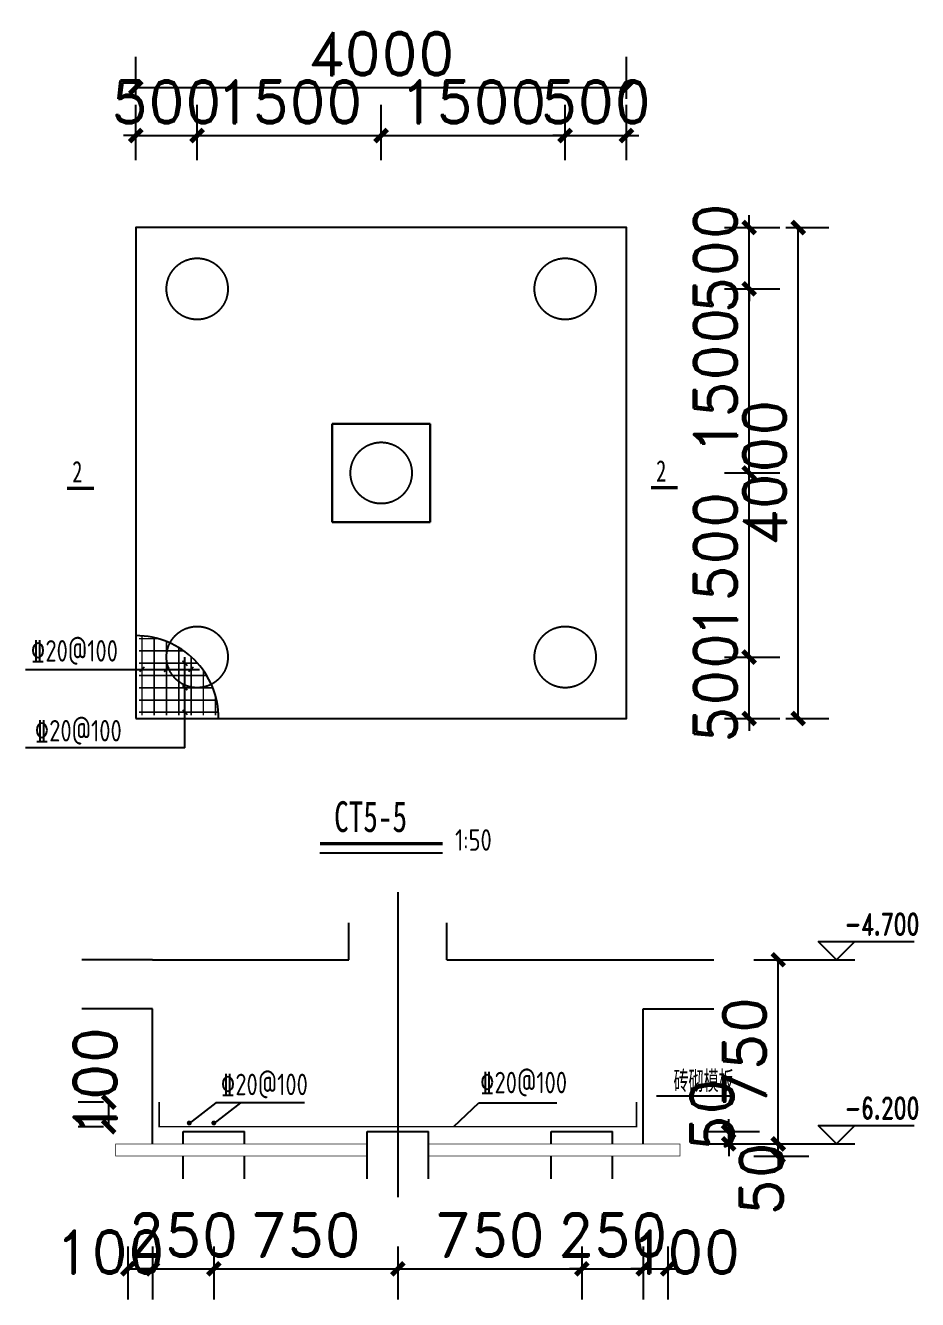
# Model space of a CAD drawing. Header units: millimetres. Extents: x -8252 to 341964, y -299084 to 206355.
# Drawn here: x 334691 to 341964, y 4392 to 14772 of the extents above; entities that cross this region are included whole.
import ezdxf

# ---------------------------------------------------------------- set-up
doc = ezdxf.new("R2010")
doc.units = ezdxf.units.MM
doc.header["$LTSCALE"] = 500
doc.header["$PDMODE"] = 2
doc.header["$PDSIZE"] = 200
doc.linetypes.add('ACAD_ISO08W100', pattern=[36, 24, -3, 6, -3])
doc.linetypes.add('DASH', pattern=[0.35, 0.25, -0.1])
for name, color, linetype in [('120', 253, 'Continuous'), ('1530', 253, 'Continuous'), ('2', 2, 'Continuous'), ('5', 2, 'Continuous'), ('52', 2, 'Continuous'), ('6', 7, 'Continuous'), ('DIM_ELEV', 3, 'Continuous'), ('PUB_DIM', 3, 'Continuous'), ('PUB_TEXT', 7, 'Continuous')]:
    doc.layers.add(name, color=color, linetype=linetype)
doc.styles.add('_TCH_DIM_T3', font='SIMPLEX', dxfattribs={"width": 0.705882, "bigfont": 'GBCBIG'})
doc.styles.add('hztxt', font='romand_pkpm', dxfattribs={"bigfont": 'hztxt'})
doc.styles.add('样式 1', font='tssdeng.shx')
doc.dimstyles.new('1-25 _TCH_ARCH&&100', dxfattribs={"dimtxt": 297.5, "dimasz": 100, "dimexe": 250, "dimexo": 300, "dimgap": 100, "dimtad": 1, "dimdec": 0, "dimlfac": 0.25, "dimzin": 0, "dimdsep": 46, "dimtxsty": '_TCH_DIM_T3', "dimblk": 'ARCHTICK', "dimcen": 0.09, "dimclrt": 7, "dimazin": 2, "dimtfac": 1, "dimtdec": 0, "dimtix": 1, "dimtmove": 2, "dimatfit": 3, "dimfxl": 1, "dimtolj": 1, "dimtzin": 0, "dimarcsym": 0})
doc.dimstyles.new('1-50 _TCH_ARCH&&100', dxfattribs={"dimtxt": 350, "dimasz": 100, "dimexe": 250, "dimexo": 300, "dimgap": 100, "dimtad": 1, "dimdec": 0, "dimlfac": 0.5, "dimzin": 0, "dimdsep": 46, "dimtxsty": 'hztxt', "dimblk": 'ARCHTICK', "dimcen": 0.09, "dimclrt": 7, "dimazin": 2, "dimtfac": 1, "dimtdec": 0, "dimtix": 1, "dimtmove": 2, "dimatfit": 3, "dimfxl": 1, "dimtolj": 1, "dimtzin": 0, "dimarcsym": 0})

# ---------------------------------------------------------------- blocks, each defined once
blk = doc.blocks.new('_ArchTick')
at = {"color": 0, "linetype": 'ByBlock', "const_width": 0.4}
blk.add_lwpolyline([(-0.5, -0.5), (0.5, 0.5)], dxfattribs=at)
blk = doc.blocks.new('*D1000')
at = {"layer": 'Defpoints', "color": 0, "transparency": 16777216}
for p in [(335370, 6000), (335627, 6000), (335627, 5800)]:
    blk.add_point(p, dxfattribs=at)
at = {"layer": 'PUB_DIM', "color": 0, "lineweight": -2, "transparency": 16777216}
for p, q in [((335327, 6000), (335120, 6000)), ((335370, 5800), (335370, 6000)), ((335327, 5800), (335120, 5800))]:
    blk.add_line(p, q, dxfattribs=at)
at = {"layer": 'PUB_DIM', "color": 0, "lineweight": -2, "transparency": 16777216, "xscale": 100, "yscale": 100, "zscale": 100}
for p, rotation in [((335370, 6000), 90), ((335370, 5800), 270)]:
    blk.add_blockref('_ArchTick', p, dxfattribs=dict(at, rotation=rotation))
at = {"layer": 'PUB_DIM', "color": 7, "transparency": 16777216, "insert": (335259, 6165), "char_height": 350, "attachment_point": 5, "rotation": 90, "style": 'hztxt'}
blk.add_mtext('\\A1;100', dxfattribs=at)
blk = doc.blocks.new('*D1001')
at = {"layer": 'Defpoints', "color": 0, "transparency": 16777216}
for p in [(335527, 5125), (335727, 5125), (335727, 4642)]:
    blk.add_point(p, dxfattribs=at)
at = {"layer": 'PUB_DIM', "color": 0, "lineweight": -2, "transparency": 16777216}
for p, q in [((335527, 4825), (335527, 4392)), ((335727, 4825), (335727, 4392)), ((335527, 4642), (335727, 4642))]:
    blk.add_line(p, q, dxfattribs=at)
at = {"layer": 'PUB_DIM', "color": 0, "lineweight": -2, "transparency": 16777216, "xscale": 100, "yscale": 100, "zscale": 100, "rotation": 180}
blk.add_blockref('_ArchTick', (335527, 4642), dxfattribs=at)
at = {"layer": 'PUB_DIM', "color": 0, "lineweight": -2, "transparency": 16777216, "xscale": 100, "yscale": 100, "zscale": 100}
blk.add_blockref('_ArchTick', (335727, 4642), dxfattribs=at)
at = {"layer": 'PUB_DIM', "color": 7, "transparency": 16777216, "insert": (335377, 4779), "char_height": 350, "attachment_point": 5, "style": 'hztxt'}
blk.add_mtext('\\A1;100', dxfattribs=at)
blk = doc.blocks.new('*D1002')
at = {"layer": 'Defpoints', "color": 0, "transparency": 16777216}
for p in [(335727, 5125), (336227, 5125), (336227, 4642)]:
    blk.add_point(p, dxfattribs=at)
at = {"layer": 'PUB_DIM', "color": 0, "lineweight": -2, "transparency": 16777216}
for p, q in [((335727, 4825), (335727, 4392)), ((336227, 4825), (336227, 4392)), ((335727, 4642), (335627, 4642)), ((335727, 4642), (336227, 4642)), ((336227, 4642), (336327, 4642))]:
    blk.add_line(p, q, dxfattribs=at)
at = {"layer": 'PUB_DIM', "color": 0, "lineweight": -2, "transparency": 16777216, "xscale": 100, "yscale": 100, "zscale": 100}
blk.add_blockref('_ArchTick', (335727, 4642), dxfattribs=at)
at = {"layer": 'PUB_DIM', "color": 0, "lineweight": -2, "transparency": 16777216, "xscale": 100, "yscale": 100, "zscale": 100, "rotation": 180}
blk.add_blockref('_ArchTick', (336227, 4642), dxfattribs=at)
at = {"layer": 'PUB_DIM', "color": 7, "transparency": 16777216, "insert": (335977, 4917), "char_height": 350, "attachment_point": 5, "style": 'hztxt'}
blk.add_mtext('\\A1;250', dxfattribs=at)
blk = doc.blocks.new('*D1003')
at = {"layer": 'Defpoints', "color": 0, "transparency": 16777216}
for p in [(336227, 5125), (337727, 5125), (337727, 4642)]:
    blk.add_point(p, dxfattribs=at)
at = {"layer": 'PUB_DIM', "color": 0, "lineweight": -2, "transparency": 16777216}
for p, q in [((336227, 4825), (336227, 4392)), ((337727, 4825), (337727, 4392)), ((336227, 4642), (337727, 4642))]:
    blk.add_line(p, q, dxfattribs=at)
at = {"layer": 'PUB_DIM', "color": 0, "lineweight": -2, "transparency": 16777216, "xscale": 100, "yscale": 100, "zscale": 100, "rotation": 180}
blk.add_blockref('_ArchTick', (336227, 4642), dxfattribs=at)
at = {"layer": 'PUB_DIM', "color": 0, "lineweight": -2, "transparency": 16777216, "xscale": 100, "yscale": 100, "zscale": 100}
blk.add_blockref('_ArchTick', (337727, 4642), dxfattribs=at)
at = {"layer": 'PUB_DIM', "color": 7, "transparency": 16777216, "insert": (336977, 4917), "char_height": 350, "attachment_point": 5, "style": 'hztxt'}
blk.add_mtext('\\A1;750', dxfattribs=at)
blk = doc.blocks.new('*D1004')
at = {"layer": 'Defpoints', "color": 0, "transparency": 16777216}
for p in [(337727, 5125), (339227, 5125), (339227, 4642)]:
    blk.add_point(p, dxfattribs=at)
at = {"layer": 'PUB_DIM', "color": 0, "lineweight": -2, "transparency": 16777216}
for p, q in [((337727, 4825), (337727, 4392)), ((339227, 4825), (339227, 4392)), ((337727, 4642), (339227, 4642))]:
    blk.add_line(p, q, dxfattribs=at)
at = {"layer": 'PUB_DIM', "color": 0, "lineweight": -2, "transparency": 16777216, "xscale": 100, "yscale": 100, "zscale": 100, "rotation": 180}
blk.add_blockref('_ArchTick', (337727, 4642), dxfattribs=at)
at = {"layer": 'PUB_DIM', "color": 0, "lineweight": -2, "transparency": 16777216, "xscale": 100, "yscale": 100, "zscale": 100}
blk.add_blockref('_ArchTick', (339227, 4642), dxfattribs=at)
at = {"layer": 'PUB_DIM', "color": 7, "transparency": 16777216, "insert": (338477, 4917), "char_height": 350, "attachment_point": 5, "style": 'hztxt'}
blk.add_mtext('\\A1;750', dxfattribs=at)
blk = doc.blocks.new('*D1005')
at = {"layer": 'Defpoints', "color": 0, "transparency": 16777216}
for p in [(339227, 5125), (339727, 5125), (339727, 4642)]:
    blk.add_point(p, dxfattribs=at)
at = {"layer": 'PUB_DIM', "color": 0, "lineweight": -2, "transparency": 16777216}
for p, q in [((339227, 4825), (339227, 4392)), ((339727, 4825), (339727, 4392)), ((339227, 4642), (339127, 4642)), ((339227, 4642), (339727, 4642)), ((339727, 4642), (339827, 4642))]:
    blk.add_line(p, q, dxfattribs=at)
at = {"layer": 'PUB_DIM', "color": 0, "lineweight": -2, "transparency": 16777216, "xscale": 100, "yscale": 100, "zscale": 100}
blk.add_blockref('_ArchTick', (339227, 4642), dxfattribs=at)
at = {"layer": 'PUB_DIM', "color": 0, "lineweight": -2, "transparency": 16777216, "xscale": 100, "yscale": 100, "zscale": 100, "rotation": 180}
blk.add_blockref('_ArchTick', (339727, 4642), dxfattribs=at)
at = {"layer": 'PUB_DIM', "color": 7, "transparency": 16777216, "insert": (339477, 4917), "char_height": 350, "attachment_point": 5, "style": 'hztxt'}
blk.add_mtext('\\A1;250', dxfattribs=at)
blk = doc.blocks.new('*D1006')
at = {"layer": 'Defpoints', "color": 0, "transparency": 16777216}
for p in [(339727, 5125), (339927, 5125), (339927, 4642)]:
    blk.add_point(p, dxfattribs=at)
at = {"layer": 'PUB_DIM', "color": 0, "lineweight": -2, "transparency": 16777216}
for p, q in [((339727, 4825), (339727, 4392)), ((339927, 4825), (339927, 4392)), ((339727, 4642), (339627, 4642)), ((339727, 4642), (339927, 4642)), ((339927, 4642), (340027, 4642))]:
    blk.add_line(p, q, dxfattribs=at)
at = {"layer": 'PUB_DIM', "color": 0, "lineweight": -2, "transparency": 16777216, "xscale": 100, "yscale": 100, "zscale": 100}
blk.add_blockref('_ArchTick', (339727, 4642), dxfattribs=at)
at = {"layer": 'PUB_DIM', "color": 0, "lineweight": -2, "transparency": 16777216, "xscale": 100, "yscale": 100, "zscale": 100, "rotation": 180}
blk.add_blockref('_ArchTick', (339927, 4642), dxfattribs=at)
at = {"layer": 'PUB_DIM', "color": 7, "transparency": 16777216, "insert": (340070, 4779), "char_height": 350, "attachment_point": 5, "style": 'hztxt'}
blk.add_mtext('\\A1;100', dxfattribs=at)
blk = doc.blocks.new('*D1007')
at = {"layer": 'Defpoints', "color": 0, "transparency": 16777216}
for p in [(340330, 5660), (340828, 5660), (340330, 5560)]:
    blk.add_point(p, dxfattribs=at)
at = {"layer": 'PUB_DIM', "color": 0, "lineweight": -2, "transparency": 16777216}
for p, q in [((340828, 5660), (340828, 5760)), ((340630, 5660), (341078, 5660)), ((340828, 5560), (340828, 5660)), ((340630, 5560), (341078, 5560)), ((340828, 5560), (340828, 5460))]:
    blk.add_line(p, q, dxfattribs=at)
at = {"layer": 'PUB_DIM', "color": 0, "lineweight": -2, "transparency": 16777216, "xscale": 100, "yscale": 100, "zscale": 100}
for p, rotation in [((340828, 5660), 270), ((340828, 5560), 90)]:
    blk.add_blockref('_ArchTick', p, dxfattribs=dict(at, rotation=rotation))
at = {"layer": 'PUB_DIM', "color": 7, "transparency": 16777216, "insert": (340690, 5375), "char_height": 350, "attachment_point": 5, "rotation": 90, "style": 'hztxt'}
blk.add_mtext('\\A1;50', dxfattribs=at)
blk = doc.blocks.new('*D1008')
at = {"layer": 'Defpoints', "color": 0, "transparency": 16777216}
for p in [(340330, 7160), (340828, 7160), (340330, 5660)]:
    blk.add_point(p, dxfattribs=at)
at = {"layer": 'PUB_DIM', "color": 0, "lineweight": -2, "transparency": 16777216}
for p, q in [((340630, 7160), (341078, 7160)), ((340828, 5660), (340828, 7160)), ((340630, 5660), (341078, 5660))]:
    blk.add_line(p, q, dxfattribs=at)
at = {"layer": 'PUB_DIM', "color": 0, "lineweight": -2, "transparency": 16777216, "xscale": 100, "yscale": 100, "zscale": 100}
for p, rotation in [((340828, 7160), 90), ((340828, 5660), 270)]:
    blk.add_blockref('_ArchTick', p, dxfattribs=dict(at, rotation=rotation))
at = {"layer": 'PUB_DIM', "color": 7, "transparency": 16777216, "insert": (340553, 6410), "char_height": 350, "attachment_point": 5, "rotation": 90, "style": 'hztxt'}
blk.add_mtext('\\A1;750', dxfattribs=at)
blk = doc.blocks.new('*D1009')
at = {"layer": 'Defpoints', "color": 0, "transparency": 16777216}
for p in [(340591, 13126), (340991, 13126), (340591, 9126)]:
    blk.add_point(p, dxfattribs=at)
at = {"layer": 'PUB_DIM', "color": 0, "lineweight": -2, "transparency": 16777216}
for p, q in [((340891, 13126), (341241, 13126)), ((340991, 9126), (340991, 13126)), ((340891, 9126), (341241, 9126))]:
    blk.add_line(p, q, dxfattribs=at)
at = {"layer": 'PUB_DIM', "color": 0, "lineweight": -2, "transparency": 16777216, "xscale": 100, "yscale": 100, "zscale": 100}
for p, rotation in [((340991, 13126), 90), ((340991, 9126), 270)]:
    blk.add_blockref('_ArchTick', p, dxfattribs=dict(at, rotation=rotation))
at = {"layer": 'PUB_DIM', "color": 7, "transparency": 16777216, "insert": (340716, 11126), "char_height": 350, "attachment_point": 5, "rotation": 90, "style": 'hztxt'}
blk.add_mtext('\\A1;4000', dxfattribs=at)
blk = doc.blocks.new('*D1010')
at = {"layer": 'Defpoints', "color": 0, "transparency": 16777216}
for p in [(339591, 14267), (335591, 13875), (339591, 13875)]:
    blk.add_point(p, dxfattribs=at)
at = {"layer": 'PUB_DIM', "color": 0, "lineweight": -2, "transparency": 16777216}
for p, q in [((335591, 14175), (335591, 14517)), ((339591, 14175), (339591, 14517)), ((335591, 14267), (339591, 14267))]:
    blk.add_line(p, q, dxfattribs=at)
at = {"layer": 'PUB_DIM', "color": 0, "lineweight": -2, "transparency": 16777216, "xscale": 100, "yscale": 100, "zscale": 100, "rotation": 180}
blk.add_blockref('_ArchTick', (335591, 14267), dxfattribs=at)
at = {"layer": 'PUB_DIM', "color": 0, "lineweight": -2, "transparency": 16777216, "xscale": 100, "yscale": 100, "zscale": 100}
blk.add_blockref('_ArchTick', (339591, 14267), dxfattribs=at)
at = {"layer": 'PUB_DIM', "color": 7, "transparency": 16777216, "insert": (337591, 14542), "char_height": 350, "attachment_point": 5, "style": 'hztxt'}
blk.add_mtext('\\A1;4000', dxfattribs=at)
blk = doc.blocks.new('*D1011')
at = {"layer": 'Defpoints', "color": 0, "transparency": 16777216}
for p in [(340091, 13126), (340591, 13126), (340091, 12626)]:
    blk.add_point(p, dxfattribs=at)
at = {"layer": 'PUB_DIM', "color": 0, "lineweight": -2, "transparency": 16777216}
for p, q in [((340591, 13126), (340591, 13226)), ((340391, 13126), (340841, 13126)), ((340591, 12626), (340591, 13126)), ((340391, 12626), (340841, 12626)), ((340591, 12626), (340591, 12526))]:
    blk.add_line(p, q, dxfattribs=at)
at = {"layer": 'PUB_DIM', "color": 0, "lineweight": -2, "transparency": 16777216, "xscale": 100, "yscale": 100, "zscale": 100}
for p, rotation in [((340591, 13126), 270), ((340591, 12626), 90)]:
    blk.add_blockref('_ArchTick', p, dxfattribs=dict(at, rotation=rotation))
at = {"layer": 'PUB_DIM', "color": 7, "transparency": 16777216, "insert": (340316, 12876), "char_height": 350, "attachment_point": 5, "rotation": 90, "style": 'hztxt'}
blk.add_mtext('\\A1;500', dxfattribs=at)
blk = doc.blocks.new('*D1012')
at = {"layer": 'Defpoints', "color": 0, "transparency": 16777216}
for p in [(340091, 12626), (340591, 12626), (340091, 11126)]:
    blk.add_point(p, dxfattribs=at)
at = {"layer": 'PUB_DIM', "color": 0, "lineweight": -2, "transparency": 16777216}
for p, q in [((340391, 12626), (340841, 12626)), ((340591, 11126), (340591, 12626)), ((340391, 11126), (340841, 11126))]:
    blk.add_line(p, q, dxfattribs=at)
at = {"layer": 'PUB_DIM', "color": 0, "lineweight": -2, "transparency": 16777216, "xscale": 100, "yscale": 100, "zscale": 100}
for p, rotation in [((340591, 12626), 90), ((340591, 11126), 270)]:
    blk.add_blockref('_ArchTick', p, dxfattribs=dict(at, rotation=rotation))
at = {"layer": 'PUB_DIM', "color": 7, "transparency": 16777216, "insert": (340316, 11876), "char_height": 350, "attachment_point": 5, "rotation": 90, "style": 'hztxt'}
blk.add_mtext('\\A1;1500', dxfattribs=at)
blk = doc.blocks.new('*D1013')
at = {"layer": 'Defpoints', "color": 0, "transparency": 16777216}
for p in [(340091, 11126), (340591, 11126), (340091, 9626)]:
    blk.add_point(p, dxfattribs=at)
at = {"layer": 'PUB_DIM', "color": 0, "lineweight": -2, "transparency": 16777216}
for p, q in [((340391, 11126), (340841, 11126)), ((340591, 9626), (340591, 11126)), ((340391, 9626), (340841, 9626))]:
    blk.add_line(p, q, dxfattribs=at)
at = {"layer": 'PUB_DIM', "color": 0, "lineweight": -2, "transparency": 16777216, "xscale": 100, "yscale": 100, "zscale": 100}
for p, rotation in [((340591, 11126), 90), ((340591, 9626), 270)]:
    blk.add_blockref('_ArchTick', p, dxfattribs=dict(at, rotation=rotation))
at = {"layer": 'PUB_DIM', "color": 7, "transparency": 16777216, "insert": (340316, 10376), "char_height": 350, "attachment_point": 5, "rotation": 90, "style": 'hztxt'}
blk.add_mtext('\\A1;1500', dxfattribs=at)
blk = doc.blocks.new('*D1014')
at = {"layer": 'Defpoints', "color": 0, "transparency": 16777216}
for p in [(340091, 9626), (340591, 9626), (340091, 9126)]:
    blk.add_point(p, dxfattribs=at)
at = {"layer": 'PUB_DIM', "color": 0, "lineweight": -2, "transparency": 16777216}
for p, q in [((340591, 9626), (340591, 9726)), ((340391, 9626), (340841, 9626)), ((340591, 9126), (340591, 9626)), ((340391, 9126), (340841, 9126)), ((340591, 9126), (340591, 9026))]:
    blk.add_line(p, q, dxfattribs=at)
at = {"layer": 'PUB_DIM', "color": 0, "lineweight": -2, "transparency": 16777216, "xscale": 100, "yscale": 100, "zscale": 100}
for p, rotation in [((340591, 9626), 270), ((340591, 9126), 90)]:
    blk.add_blockref('_ArchTick', p, dxfattribs=dict(at, rotation=rotation))
at = {"layer": 'PUB_DIM', "color": 7, "transparency": 16777216, "insert": (340316, 9376), "char_height": 350, "attachment_point": 5, "rotation": 90, "style": 'hztxt'}
blk.add_mtext('\\A1;500', dxfattribs=at)
blk = doc.blocks.new('*D1015')
at = {"layer": 'Defpoints', "color": 0, "transparency": 16777216}
for p in [(336091, 13875), (335591, 13376), (336091, 13376)]:
    blk.add_point(p, dxfattribs=at)
at = {"layer": 'PUB_DIM', "color": 0, "lineweight": -2, "transparency": 16777216}
for p, q in [((335591, 13676), (335591, 14125)), ((336091, 13676), (336091, 14125)), ((335591, 13875), (335491, 13875)), ((335591, 13875), (336091, 13875)), ((336091, 13875), (336191, 13875))]:
    blk.add_line(p, q, dxfattribs=at)
at = {"layer": 'PUB_DIM', "color": 0, "lineweight": -2, "transparency": 16777216, "xscale": 100, "yscale": 100, "zscale": 100}
blk.add_blockref('_ArchTick', (335591, 13875), dxfattribs=at)
at = {"layer": 'PUB_DIM', "color": 0, "lineweight": -2, "transparency": 16777216, "xscale": 100, "yscale": 100, "zscale": 100, "rotation": 180}
blk.add_blockref('_ArchTick', (336091, 13875), dxfattribs=at)
at = {"layer": 'PUB_DIM', "color": 7, "transparency": 16777216, "insert": (335841, 14150), "char_height": 350, "attachment_point": 5, "style": 'hztxt'}
blk.add_mtext('\\A1;500', dxfattribs=at)
blk = doc.blocks.new('*D1016')
at = {"layer": 'Defpoints', "color": 0, "transparency": 16777216}
for p in [(337591, 13875), (336091, 13376), (337591, 13376)]:
    blk.add_point(p, dxfattribs=at)
at = {"layer": 'PUB_DIM', "color": 0, "lineweight": -2, "transparency": 16777216}
for p, q in [((336091, 13676), (336091, 14125)), ((337591, 13676), (337591, 14125)), ((336091, 13875), (337591, 13875))]:
    blk.add_line(p, q, dxfattribs=at)
at = {"layer": 'PUB_DIM', "color": 0, "lineweight": -2, "transparency": 16777216, "xscale": 100, "yscale": 100, "zscale": 100, "rotation": 180}
blk.add_blockref('_ArchTick', (336091, 13875), dxfattribs=at)
at = {"layer": 'PUB_DIM', "color": 0, "lineweight": -2, "transparency": 16777216, "xscale": 100, "yscale": 100, "zscale": 100}
blk.add_blockref('_ArchTick', (337591, 13875), dxfattribs=at)
at = {"layer": 'PUB_DIM', "color": 7, "transparency": 16777216, "insert": (336841, 14150), "char_height": 350, "attachment_point": 5, "style": 'hztxt'}
blk.add_mtext('\\A1;1500', dxfattribs=at)
blk = doc.blocks.new('*D1017')
at = {"layer": 'Defpoints', "color": 0, "transparency": 16777216}
for p in [(339091, 13875), (337591, 13376), (339091, 13376)]:
    blk.add_point(p, dxfattribs=at)
at = {"layer": 'PUB_DIM', "color": 0, "lineweight": -2, "transparency": 16777216}
for p, q in [((337591, 13676), (337591, 14125)), ((339091, 13676), (339091, 14125)), ((337591, 13875), (339091, 13875))]:
    blk.add_line(p, q, dxfattribs=at)
at = {"layer": 'PUB_DIM', "color": 0, "lineweight": -2, "transparency": 16777216, "xscale": 100, "yscale": 100, "zscale": 100, "rotation": 180}
blk.add_blockref('_ArchTick', (337591, 13875), dxfattribs=at)
at = {"layer": 'PUB_DIM', "color": 0, "lineweight": -2, "transparency": 16777216, "xscale": 100, "yscale": 100, "zscale": 100}
blk.add_blockref('_ArchTick', (339091, 13875), dxfattribs=at)
at = {"layer": 'PUB_DIM', "color": 7, "transparency": 16777216, "insert": (338341, 14150), "char_height": 350, "attachment_point": 5, "style": 'hztxt'}
blk.add_mtext('\\A1;1500', dxfattribs=at)
blk = doc.blocks.new('*D1018')
at = {"layer": 'Defpoints', "color": 0, "transparency": 16777216}
for p in [(339591, 13875), (339091, 13376), (339591, 13376)]:
    blk.add_point(p, dxfattribs=at)
at = {"layer": 'PUB_DIM', "color": 0, "lineweight": -2, "transparency": 16777216}
for p, q in [((339091, 13676), (339091, 14125)), ((339591, 13676), (339591, 14125)), ((339091, 13875), (338991, 13875)), ((339091, 13875), (339591, 13875)), ((339591, 13875), (339691, 13875))]:
    blk.add_line(p, q, dxfattribs=at)
at = {"layer": 'PUB_DIM', "color": 0, "lineweight": -2, "transparency": 16777216, "xscale": 100, "yscale": 100, "zscale": 100}
blk.add_blockref('_ArchTick', (339091, 13875), dxfattribs=at)
at = {"layer": 'PUB_DIM', "color": 0, "lineweight": -2, "transparency": 16777216, "xscale": 100, "yscale": 100, "zscale": 100, "rotation": 180}
blk.add_blockref('_ArchTick', (339591, 13875), dxfattribs=at)
at = {"layer": 'PUB_DIM', "color": 7, "transparency": 16777216, "insert": (339341, 14150), "char_height": 350, "attachment_point": 5, "style": 'hztxt'}
blk.add_mtext('\\A1;500', dxfattribs=at)
blk = doc.blocks.new('*D1019')
at = {"layer": 'Defpoints', "color": 0, "transparency": 16777216}
for p in [(339927, 5760), (340424, 5760), (339927, 5660)]:
    blk.add_point(p, dxfattribs=at)
at = {"layer": 'PUB_DIM', "color": 0, "lineweight": -2, "transparency": 16777216}
for p, q in [((340424, 5760), (340424, 5860)), ((340227, 5760), (340674, 5760)), ((340424, 5660), (340424, 5760)), ((340227, 5660), (340674, 5660)), ((340424, 5660), (340424, 5560))]:
    blk.add_line(p, q, dxfattribs=at)
at = {"layer": 'PUB_DIM', "color": 0, "lineweight": -2, "transparency": 16777216, "xscale": 100, "yscale": 100, "zscale": 100}
for p, rotation in [((340424, 5760), 270), ((340424, 5660), 90)]:
    blk.add_blockref('_ArchTick', p, dxfattribs=dict(at, rotation=rotation))
at = {"layer": 'PUB_DIM', "color": 7, "transparency": 16777216, "insert": (340287, 5895), "char_height": 350, "attachment_point": 5, "rotation": 90, "style": 'hztxt'}
blk.add_mtext('\\A1;50', dxfattribs=at)

msp = doc.modelspace()

# ---------------------------------------------------------------- linework, layer by layer
for p, q in [((337091.253, 8030.082), (338091.259, 8030.082)), ((336243.376, 5993.458), (336026.683, 5825.041)), ((336443.376, 5993.458), (336226.683, 5825.041)), ((336965.199, 5993.458), (336243.376, 5993.458)), ((338182.727, 5800.042), (338387.722, 5993.458)), ((338387.722, 5993.458), (339022.136, 5993.458))]:
    msp.add_line(p, q)
at = {"linetype": 'ACAD_ISO08W100', "ltscale": 50}
msp.add_line((337727.165, 7710.042), (337727.165, 5225.008), dxfattribs=at)
at = {"color": 7, "const_width": 27}
for points in [[(335030.136, 10999.953), (335248.791, 10999.953)], [(339790.283, 11005.958), (340008.938, 11005.958)]]:
    msp.add_lwpolyline(points, dxfattribs=at)
at = {"layer": '120'}
for p, q in [((335991.257, 8886.045), (335991.257, 9626.045)), ((334691.257, 9526.045), (336111.257, 9526.045)), ((335991.257, 8886.045), (334691.257, 8886.045)), ((339836.66, 6050.439), (340443.479, 6050.439)), ((339836.66, 6050.439), (340443.479, 6050.439))]:
    msp.add_line(p, q, dxfattribs=at)
at = {"layer": '120', "const_width": 13.5}
for points in [[(335621.256, 9506.045), (335661.257, 9546.045)], [(335821.255, 9506.045), (335861.256, 9546.045)], [(335971.255, 9596.045), (336011.256, 9556.045)], [(336021.257, 9506.045), (336061.255, 9546.045)], [(335971.255, 9396.045), (336011.256, 9356.045)], [(335971.255, 9196.045), (336011.256, 9156.045)]]:
    msp.add_lwpolyline(points, dxfattribs=at)
at = {"layer": '1530', "const_width": 5.4}
for points in [[(335426.682, 5560.042), (337476.683, 5560.042), (337476.683, 5660.042), (335426.682, 5660.042), (335426.682, 5560.042)], [(337976.683, 5560.042), (340026.683, 5560.042), (340026.683, 5660.042), (337976.683, 5660.042), (337976.683, 5560.042)]]:
    msp.add_lwpolyline(points, dxfattribs=at)
at = {"layer": '2', "lineweight": 30}
for p, q in [((337991.255, 11526.045), (337191.254, 11526.045)), ((337191.254, 11526.045), (337191.258, 10726.045)), ((337991.258, 10726.045), (337991.255, 11526.045)), ((337191.258, 10726.045), (337991.258, 10726.045))]:
    msp.add_line(p, q, dxfattribs=at)
at = {"layer": '2'}
for p, q in [((337326.683, 7160.042), (337326.683, 7460.042)), ((338126.683, 7160.042), (338126.683, 7460.042))]:
    msp.add_line(p, q, dxfattribs=at)
at = {"layer": '5', "linetype": 'DASH', "ltscale": 1500}
for p, q in [((335976.683, 5760.042), (336476.683, 5760.042)), ((338976.683, 5760.042), (339476.683, 5760.042))]:
    msp.add_line(p, q, dxfattribs=at)
at = {"layer": '5'}
for p, q in [((335976.683, 5660.042), (335976.683, 5760.042)), ((336476.683, 5660.042), (336476.683, 5760.042)), ((337476.683, 5375.008), (337476.683, 5760.042)), ((337476.683, 5760.042), (337976.683, 5760.042)), ((337976.683, 5375.008), (337976.683, 5760.042)), ((338976.683, 5660.042), (338976.683, 5760.042)), ((339476.683, 5660.042), (339476.683, 5760.042)), ((335976.683, 5375.008), (335976.683, 5560.042)), ((335976.683, 5375.008), (335976.683, 5560.042)), ((336476.683, 5375.008), (336476.683, 5560.042)), ((336476.683, 5375.008), (336476.683, 5560.042)), ((338976.683, 5375.008), (338976.683, 5560.042)), ((338976.683, 5375.008), (338976.683, 5560.042)), ((339476.683, 5375.008), (339476.683, 5560.042)), ((339476.683, 5375.008), (339476.683, 5560.042))]:
    msp.add_line(p, q, dxfattribs=at)
at = {"layer": '5', "linetype": 'DASH', "ltscale": 1500}
for centre in [(336091.255, 12626.045), (339091.256, 12626.045), (337591.256, 11126.045), (336091.255, 9626.045), (339091.256, 9626.045)]:
    msp.add_circle(centre, 250, dxfattribs=at)
at = {"layer": '52'}
for p, q in [((335726.683, 7160.042), (335150.506, 7160.042)), ((335726.683, 7160.042), (337326.683, 7160.042)), ((338126.683, 7160.042), (339726.683, 7160.042)), ((339725.721, 7160.042), (340301.898, 7160.042)), ((335726.683, 6760.042), (335150.506, 6760.042)), ((335726.683, 5660.042), (335726.683, 6760.042)), ((339725.721, 6760.042), (340301.898, 6760.042)), ((339726.683, 5660.042), (339726.683, 6760.042))]:
    msp.add_line(p, q, dxfattribs=at)
msp.add_lwpolyline([(335591.256, 9126.045), (339591.257, 9126.045), (339591.257, 13126.045), (335591.256, 13126.045), (335591.256, 9126.045)], dxfattribs=at)
at = {"layer": '6', "color": 1, "const_width": 13.5}
for points in [[(335616.257, 9776.045), (335773.258, 9776.045)], [(335641.255, 9151.045), (335641.255, 9799.191)], [(335741.255, 9151.045), (335741.255, 9784.168)], [(335841.257, 9151.045), (335841.257, 9753.042)], [(335616.257, 9676.045), (335982.568, 9676.045)], [(335941.255, 9151.045), (335941.255, 9703.216)], [(335616.257, 9576.045), (336094.371, 9576.045)], [(336041.256, 9151.045), (336041.256, 9629.161)], [(335616.257, 9476.045), (336168.426, 9476.045)], [(336141.255, 9151.045), (336141.255, 9517.358)], [(335616.257, 9376.045), (336218.253, 9376.045)], [(335616.257, 9276.045), (336249.378, 9276.045)], [(336241.255, 9151.045), (336241.255, 9308.051)], [(335616.257, 9176.045), (336264.401, 9176.045)], [(335976.682, 5800.042), (335781.682, 5800.042), (335781.682, 6000.042)], [(339476.683, 5800.042), (339671.683, 5800.042), (339671.683, 6000.042)], [(335781.682, 5800.042), (335781.682, 5800.042), (339671.683, 5800.042), (339671.683, 5800.042)]]:
    msp.add_lwpolyline(points, dxfattribs=at)
at = {"layer": '6', "const_width": 27}
msp.add_lwpolyline([(337091.253, 8105.082), (338091.25, 8105.082)], dxfattribs=at)
at = {"layer": '6', "const_width": 20}
for points in [[(336036.681, 5830.042, 1), (336016.683, 5830.042, 1), (336036.681, 5830.042, 1)], [(336236.681, 5830.042, 1), (336216.682, 5830.042, 1), (336236.681, 5830.042, 1)]]:
    msp.add_lwpolyline(points, format="xyb", dxfattribs=at)
at = {"layer": '6'}
msp.add_arc((335591.256, 9126.045), 675, 0, 90.0000025, dxfattribs=at)
at = {"layer": 'DIM_ELEV'}
for p, q in [((341302.859, 7160.042), (341152.859, 7310.042)), ((341152.859, 7310.042), (341935.359, 7310.042)), ((341302.859, 7160.042), (341452.859, 7310.042)), ((340952.859, 7160.042), (341452.859, 7160.042)), ((341302.859, 5660.042), (341152.859, 5810.042)), ((341152.859, 5810.042), (341935.359, 5810.042)), ((341302.859, 5660.042), (341452.859, 5810.042)), ((340952.859, 5660.042), (341452.859, 5660.042))]:
    msp.add_line(p, q, dxfattribs=at)

# ---------------------------------------------------------------- texts
at = {"width": 0.7}
for p in [(335072.39, 11049.06), (339832.537, 11055.066)]:
    msp.add_text('2', height=175, dxfattribs=at).set_placement(p)
at = {"layer": '120'}
for s, style, width, p in [('%%13220@100', '样式 1', 0.8, (334733.915, 9589.317)), ('%%13220@100', '样式 1', 0.8, (334764.936, 8938.394)), ('1:50', '样式 1', 0.8, (338193.466, 8048.227)), ('%%13220@100', '样式 1', 0.8, (336282.161, 6056.547)), ('%%13220@100', '样式 1', 0.8, (338395.314, 6072.193)), ('砖砌模板', 'hztxt', 0.7, (339974.3, 6081.269))]:
    msp.add_text(s, height=175, dxfattribs=dict(at, style=style, width=width)).set_placement(p)
at = {"layer": '6', "width": 0.7}
msp.add_text('CT5-5', height=250, dxfattribs=at).set_placement((337207.252, 8201.082))
at = {"layer": 'PUB_TEXT', "style": 'hztxt', "width": 0.7}
for s, p in [('-4.700', (341370.359, 7362.542)), ('-6.200', (341370.359, 5862.542))]:
    msp.add_text(s, height=175, dxfattribs=at).set_placement(p)

# ---------------------------------------------------------------- dimensions: what is measured, and where the dimension line sits
at = {"layer": 'PUB_DIM'}
for p1, p2, distance, text, picture, middle in [((335591.256, 13875.215), (339591.257, 13875.215), 392.174, '4000', '*D1010', (337591.256, 14542.389)), ((335591.256, 13376.045), (336091.255, 13376.045), 499.17, '500', '*D1015', (335841.255, 14150.215)), ((336091.255, 13376.045), (337591.256, 13376.045), 499.17, '1500', '*D1016', (336841.256, 14150.215)), ((337591.256, 13376.045), (339091.256, 13376.045), 499.17, '1500', '*D1017', (338341.256, 14150.215)), ((339091.256, 13376.045), (339591.257, 13376.045), 499.17, '500', '*D1018', (339341.256, 14150.215)), ((340091.257, 12626.045), (340091.257, 13126.045), -500, '500', '*D1011', (340316.257, 12876.045)), ((340591.257, 9126.045), (340591.257, 13126.045), -399.983, '4000', '*D1009', (340716.239, 11126.045)), ((340091.257, 11126.045), (340091.257, 12626.045), -500, '1500', '*D1012', (340316.257, 11876.045)), ((340091.257, 9626.045), (340091.257, 11126.045), -500, '1500', '*D1013', (340316.257, 10376.045)), ((340091.257, 9126.045), (340091.257, 9626.045), -500, '500', '*D1014', (340316.257, 9376.045))]:
    dim = msp.add_aligned_dim(p1=p1, p2=p2, distance=distance, text=text, dimstyle='1-25 _TCH_ARCH&&100', override={"dimtxt": 350, "dimtxsty": 'hztxt'}, dxfattribs=at)
    dim.commit()
    dim.dimension.update_dxf_attribs({"geometry": picture, "text_midpoint": middle})
for p1, p2, distance, picture, middle in [((340330.267, 5660.042), (340330.267, 7160.042), -497.592, '*D1008', (340552.859, 6410.042)), ((335726.687, 5125.008), (336227.165, 5125.008), -483.302, '*D1002', (335976.926, 4916.707)), ((336227.165, 5125.008), (337727.165, 5125.008), -483.302, '*D1003', (336977.165, 4916.707)), ((337727.165, 5125.008), (339227.165, 5125.008), -483.302, '*D1004', (338477.165, 4916.707)), ((339227.165, 5125.008), (339726.688, 5125.008), -483.302, '*D1005', (339476.927, 4916.707))]:
    dim = msp.add_aligned_dim(p1=p1, p2=p2, distance=distance, dimstyle='1-50 _TCH_ARCH&&100', override={"dimtxt": 350, "dimtxsty": 'hztxt'}, dxfattribs=at)
    dim.commit()
    dim.dimension.update_dxf_attribs({"geometry": picture, "text_midpoint": middle})
dim = msp.add_linear_dim(base=(335369.501, 6000.042), p1=(335626.683, 5800.042), p2=(335626.683, 6000.042), angle=90, dimstyle='1-50 _TCH_ARCH&&100', dxfattribs=at)
dim.commit()
dim.dimension.update_dxf_attribs({"geometry": '*D1000', "text_midpoint": (335258.927, 6165.488), "dimtype": 160})
for base, p1, p2, angle, picture, middle in [((340424.274, 5760.042), (339926.682, 5660.042), (339926.682, 5760.042), 90, '*D1019', (340286.774, 5894.92)), ((340827.859, 5660.042), (340330.267, 5560.042), (340330.267, 5660.042), 90, '*D1007', (340690.359, 5375.042)), ((335726.687, 4641.707), (335526.686, 5125.008), (335726.687, 5125.008), 0, '*D1001', (335377.165, 4779.207)), ((339926.688, 4641.707), (339726.688, 5125.008), (339926.688, 5125.008), 0, '*D1006', (340070.177, 4779.207))]:
    dim = msp.add_linear_dim(base=base, p1=p1, p2=p2, angle=angle, dimstyle='1-50 _TCH_ARCH&&100', override={"dimtxt": 350, "dimtxsty": 'hztxt'}, dxfattribs=at)
    dim.commit()
    dim.dimension.update_dxf_attribs({"geometry": picture, "text_midpoint": middle, "dimtype": 161})

doc.saveas('drawing.dxf')
